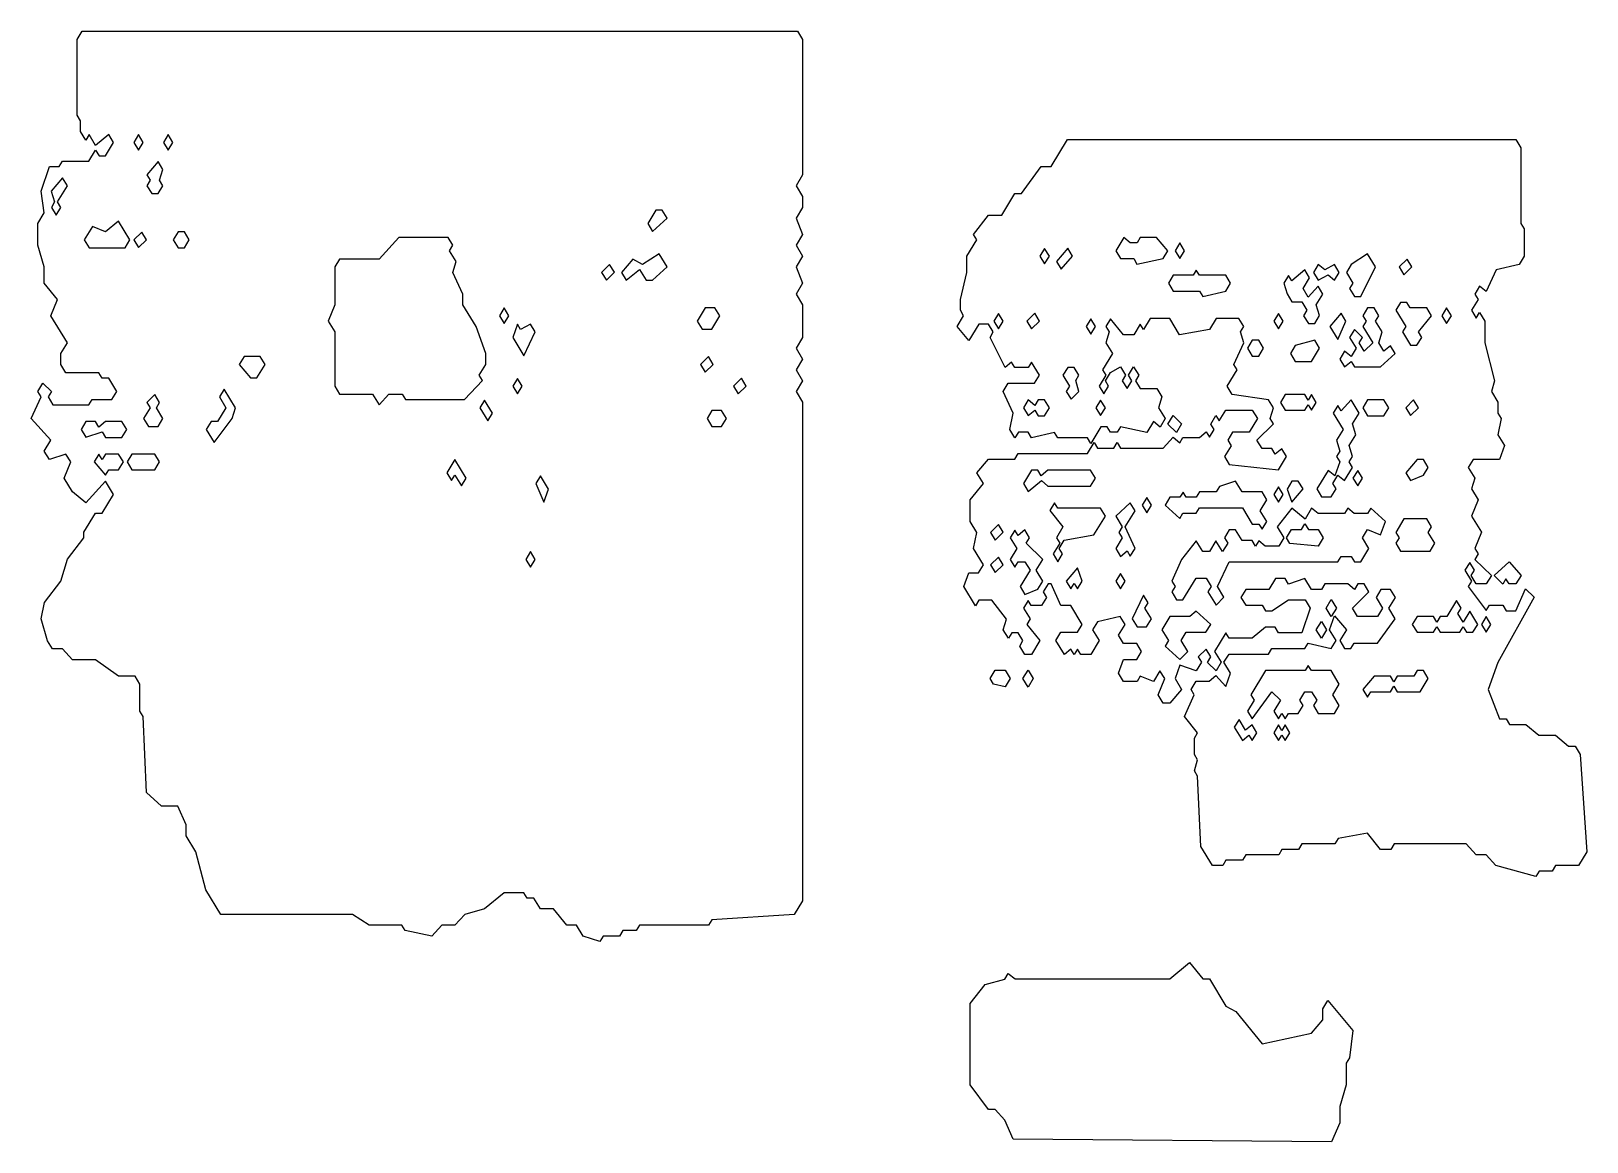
# Model space of a CAD drawing. Header units: millimetres. Extents: x 0 to 4712, y 0 to 600.
# Drawn here: x 2697 to 3484, y 38 to 600 of the extents above; entities outside this region: 1.
import ezdxf

# ---------------------------------------------------------------- set-up
doc = ezdxf.new("R2010")
doc.units = ezdxf.units.MM
doc.layers.add('M', color=7, linetype='Continuous')

msp = doc.modelspace()

# ---------------------------------------------------------------- linework, layer by layer
at = {"layer": 'M'}
for points in [[(2751.68, 269.78), (2749.23, 273.81), (2740.92, 273.81), (2729.25, 282.03), (2717.57, 282.03), (2712.57, 287.5), (2707.56, 287.5), (2705.02, 291.67), (2701.68, 302.66), (2703.36, 310.92), (2711.69, 321.87), (2715.03, 332.83), (2723.35, 343.77), (2723.35, 346.5), (2729.23, 356.15), (2732.56, 356.15), (2738.33, 365.64), (2734.27, 372.32), (2724.29, 361.39), (2717.54, 366.94), (2713.34, 373.84), (2716.67, 382.06), (2714.24, 386.05), (2705.91, 383.32), (2703.33, 387.54), (2706.66, 393.01), (2696.66, 403.95), (2701.67, 414.92), (2700, 417.66), (2702.6, 421.93), (2706.91, 417.68), (2705.23, 414.92), (2707.67, 410.92), (2725.89, 410.92), (2727.56, 413.65), (2737.56, 413.65), (2740, 417.66), (2735.89, 424.41), (2732.56, 424.41), (2730.89, 427.14), (2714.23, 427.14), (2711.68, 431.32), (2711.68, 436.86), (2715, 442.3), (2706.67, 455.99), (2710, 464.19), (2703.35, 472.39), (2703.35, 480.62), (2700.02, 491.58), (2700.02, 502.57), (2703.35, 508.04), (2701.68, 518.98), (2705.88, 531.39), (2710.89, 531.39), (2712.56, 534.13), (2725.89, 534.13), (2729.28, 539.7), (2731.01, 536.87), (2734.23, 536.87), (2738.33, 543.61), (2735.92, 547.57), (2729.26, 542.09), (2725.95, 547.53), (2724.28, 544.79), (2721.68, 549.06), (2721.68, 554.54), (2720.02, 557.28), (2720.02, 595.67), (2722.56, 599.84), (3084.34, 599.84), (3086.88, 595.67), (3086.88, 527.16), (3083.57, 521.71), (3086.88, 516.26), (3086.88, 510.73), (3083.56, 505.27), (3086.89, 497.06), (3083.57, 491.59), (3086.9, 486.11), (3083.56, 480.63), (3086.89, 472.41), (3083.57, 466.95), (3086.88, 461.5), (3086.88, 445.01), (3083.57, 439.57), (3086.9, 434.09), (3083.57, 428.61), (3086.9, 423.14), (3083.57, 417.66), (3086.88, 412.21), (3086.88, 160.25), (3082.67, 153.34), (3041.01, 150.6), (3039.34, 147.86), (3004.34, 147.86), (3002.67, 145.12), (2996.01, 145.12), (2994.34, 142.38), (2986.01, 142.38), (2984.33, 139.62), (2975.88, 142.4), (2972.56, 147.86), (2967.57, 147.86), (2960.9, 156.07), (2954.23, 156.07), (2950.89, 161.55), (2947.56, 161.55), (2945.89, 164.29), (2935.99, 164.29), (2926, 156.08), (2916, 153.35), (2910.99, 147.86), (2904.33, 147.86), (2899.32, 142.37), (2885.89, 145.13), (2884.23, 147.86), (2867.59, 147.86), (2859.25, 153.34), (2792.56, 153.34), (2785.02, 165.72), (2780.02, 184.88), (2775.02, 193.11), (2775.02, 198.59), (2770.88, 208.1), (2762.58, 208.1), (2755.02, 215), (2753.35, 253.35), (2751.68, 256.09), (2751.68, 269.78)], [(2750.95, 547.53), (2748.57, 543.61), (2750.95, 539.7), (2753.33, 543.61), (2750.95, 547.53)], [(2768.33, 543.61), (2765.95, 547.53), (2763.57, 543.61), (2765.95, 539.7), (2768.33, 543.61)], [(3377.67, 303.93), (3367.56, 303.93), (3364.99, 308.15), (3373.32, 316.37), (3370.89, 320.36), (3367.67, 320.36), (3365.98, 317.57), (3362.58, 320.36), (3351.01, 320.36), (3349.34, 317.62), (3344.23, 317.62), (3340.91, 323.08), (3332.57, 320.34), (3330.89, 323.1), (3326.01, 323.1), (3322.67, 317.62), (3311.01, 317.62), (3308.57, 313.61), (3311.01, 309.61), (3319.34, 309.61), (3321.01, 306.87), (3324.25, 306.87), (3332.59, 312.34), (3341.01, 312.34), (3343.56, 308.15), (3339.36, 295.72), (3327.56, 295.72), (3325.89, 298.45), (3320.99, 298.45), (3314.32, 292.98), (3302.56, 292.98), (3300.95, 295.62), (3295.23, 286.23), (3298.57, 280.76), (3295.97, 276.49), (3291.66, 280.74), (3293.33, 283.49), (3290.93, 287.44), (3286.91, 283.48), (3288.57, 280.76), (3285.99, 276.53), (3277.68, 279.26), (3275.23, 272.55), (3278.57, 267.06), (3272.66, 260.12), (3269.23, 260.12), (3266.67, 264.32), (3270.01, 272.53), (3267.62, 276.46), (3264.32, 271.05), (3257.66, 273.79), (3256.01, 271.07), (3249.23, 271.07), (3246.67, 275.27), (3249.21, 282.23), (3255.89, 282.23), (3258.33, 286.23), (3255.89, 290.24), (3249.23, 290.24), (3246.67, 294.45), (3250, 299.92), (3247.57, 303.92), (3236.01, 301.2), (3233.57, 297.19), (3236.9, 291.71), (3232.67, 284.76), (3227.56, 284.76), (3225.95, 287.41), (3224.28, 284.67), (3222.59, 287.45), (3219.26, 284.71), (3215, 291.71), (3217.56, 295.92), (3225.89, 295.92), (3228.33, 299.92), (3222.56, 309.41), (3217.55, 309.41), (3212.55, 320.36), (3211.01, 320.36), (3208.57, 316.35), (3210.23, 313.61), (3207.67, 309.41), (3202.56, 309.41), (3200.95, 312.05), (3198.57, 308.14), (3201.9, 302.66), (3200.24, 299.93), (3206.91, 291.72), (3202.67, 284.76), (3199.23, 284.76), (3196.67, 288.97), (3198.33, 291.71), (3195.89, 295.72), (3192.67, 295.72), (3190.95, 292.89), (3188.34, 297.17), (3190.01, 302.64), (3182.57, 312.14), (3176.01, 312.14), (3174.28, 309.31), (3168.34, 319.08), (3170.88, 326.04), (3175.89, 326.04), (3178.33, 330.04), (3173.34, 338.24), (3175.01, 346.45), (3171.68, 351.92), (3171.68, 362.93), (3178.33, 371.12), (3174.99, 376.6), (3180.9, 383.54), (3194.23, 383.54), (3195.89, 386.27), (3230.89, 386.27), (3234.28, 391.84), (3236.01, 389.01), (3244.23, 389.01), (3245.95, 391.84), (3247.67, 389.01), (3269.24, 389.01), (3274.27, 394.53), (3277.59, 391.8), (3279.23, 394.49), (3287.58, 394.49), (3290.98, 397.28), (3292.62, 394.58), (3295, 398.49), (3293.33, 401.23), (3295.95, 405.53), (3297.62, 402.79), (3300.89, 408.18), (3314.34, 408.18), (3316.9, 403.97), (3312.67, 397.03), (3304.34, 397.03), (3301.9, 393.02), (3303.57, 390.28), (3300.23, 384.8), (3302.68, 380.79), (3327.56, 378.07), (3331.67, 384.8), (3329.26, 388.76), (3325.92, 386.02), (3324.23, 388.81), (3319.23, 388.81), (3316.66, 393.03), (3324.99, 401.25), (3323.34, 403.96), (3325.01, 409.43), (3322.56, 413.46), (3304.22, 416.2), (3301.67, 420.4), (3306.67, 428.61), (3305, 431.35), (3310.01, 442.31), (3308.34, 447.79), (3310, 450.52), (3307.56, 454.53), (3296.01, 454.53), (3292.68, 449.06), (3277.57, 446.3), (3272.56, 454.53), (3262.67, 454.53), (3259.28, 448.96), (3257.62, 451.7), (3254.34, 446.31), (3249.24, 446.31), (3242.63, 454.45), (3240.23, 450.52), (3241.89, 447.79), (3240.23, 442.32), (3243.57, 436.83), (3238.57, 428.61), (3240.23, 425.88), (3236.9, 420.4), (3239.28, 416.48), (3241.67, 420.4), (3240, 423.14), (3242.55, 427.32), (3247.65, 430.12), (3250.23, 425.88), (3248.57, 423.14), (3250.95, 419.22), (3253.33, 423.14), (3251.67, 425.88), (3254.28, 430.18), (3256.9, 425.88), (3255.23, 423.14), (3257.67, 419.13), (3266.01, 419.13), (3268.56, 414.94), (3266.89, 409.46), (3270.23, 403.97), (3267.64, 399.71), (3264.31, 402.45), (3261, 397.01), (3247.67, 399.75), (3246.01, 397.03), (3242.56, 397.03), (3240.89, 399.76), (3237.67, 399.76), (3232.62, 391.46), (3230.89, 394.29), (3215.89, 394.29), (3214.24, 397.01), (3202.57, 394.27), (3200.89, 397.03), (3196.01, 397.03), (3194.28, 394.2), (3191.68, 398.48), (3193.35, 406.7), (3188.34, 417.67), (3190.89, 421.87), (3204.23, 421.87), (3206.67, 425.88), (3202.62, 432.53), (3201.01, 429.88), (3194.23, 429.88), (3192.59, 432.57), (3189.25, 429.83), (3181.67, 445.05), (3183.33, 447.78), (3180.89, 451.79), (3176.01, 451.79), (3170.96, 443.5), (3164.99, 450.51), (3168.33, 455.99), (3166.68, 458.7), (3166.68, 464.22), (3170.02, 477.91), (3170.02, 486.14), (3175, 494.33), (3173.33, 497.07), (3180.9, 506.75), (3187.56, 506.75), (3194.23, 517.7), (3197.57, 517.7), (3207.57, 531.39), (3212.56, 531.39), (3220.89, 545.08), (3447.67, 545.08), (3450.22, 540.9), (3450.22, 502.57), (3451.88, 499.83), (3451.88, 486.09), (3449.35, 481.92), (3437.69, 479.18), (3432.65, 468.16), (3429.31, 470.9), (3426.9, 466.95), (3428.57, 464.21), (3425.23, 458.73), (3427.62, 454.82), (3429.28, 457.56), (3431.88, 453.28), (3431.88, 442.32), (3436.89, 423.14), (3435.23, 417.68), (3438.55, 412.21), (3438.55, 406.74), (3440.22, 403.99), (3438.56, 395.78), (3441.89, 390.29), (3439.35, 383.34), (3426.01, 383.34), (3423.57, 379.33), (3426.89, 373.87), (3425.23, 368.39), (3428.56, 362.91), (3425.23, 354.69), (3430.23, 346.48), (3426.89, 338.27), (3428.57, 335.52), (3426.91, 332.8), (3435.24, 324.58), (3432.67, 320.36), (3427.56, 320.36), (3425, 324.57), (3426.67, 327.3), (3424.28, 331.22), (3421.9, 327.3), (3425.23, 321.83), (3423.57, 319.1), (3432.61, 306.95), (3434.23, 309.61), (3441.01, 309.61), (3442.67, 306.87), (3447.55, 306.87), (3452.58, 317.89), (3456.91, 313.63), (3438.54, 280.71), (3433.56, 267.07), (3439.35, 252.11), (3442.67, 252.11), (3444.34, 249.37), (3452.65, 249.37), (3459.32, 243.89), (3467.65, 243.89), (3474.32, 238.42), (3477.67, 238.42), (3480.21, 234.24), (3483.55, 184.9), (3479.34, 177.98), (3467.67, 177.98), (3466.01, 175.24), (3459.34, 175.24), (3457.66, 172.49), (3437.56, 177.99), (3432.57, 183.45), (3427.57, 183.45), (3422.57, 188.93), (3386.01, 188.93), (3384.34, 186.19), (3379.24, 186.19), (3372.58, 194.4), (3357.68, 191.68), (3356.01, 188.93), (3339.34, 188.93), (3337.67, 186.19), (3329.34, 186.19), (3327.67, 183.45), (3311.01, 183.45), (3309.34, 180.72), (3301.01, 180.72), (3299.34, 177.98), (3294.23, 177.98), (3288.35, 187.63), (3286.68, 223.23), (3285.01, 225.98), (3286.67, 231.46), (3285.02, 234.18), (3285.02, 242.45), (3286.66, 245.15), (3280, 253.36), (3285, 264.32), (3283.33, 267.07), (3285.89, 271.27), (3292.58, 271.27), (3295.96, 274.05), (3300.91, 268.62), (3303.34, 275.27), (3300, 280.76), (3302.56, 284.96), (3322.56, 284.96), (3324.23, 287.7), (3340.89, 287.7), (3342.57, 290.45), (3354.24, 287.72), (3356.67, 291.71), (3353.34, 297.17), (3355.91, 304.23), (3361.91, 297.19), (3358.57, 291.71), (3361.01, 287.7), (3364.23, 287.7), (3365.89, 290.44), (3377.57, 290.44), (3386.66, 302.67), (3383.33, 308.14), (3386.67, 313.61), (3384.23, 317.62), (3379.34, 317.62), (3376.9, 313.61), (3380.23, 308.14), (3377.67, 303.93)], [(2761.67, 524.43), (2763.34, 529.91), (2760.94, 533.86), (2755.24, 527.18), (2756.9, 524.45), (2755.23, 521.71), (2757.67, 517.7), (2760.89, 517.7), (2763.33, 521.71), (2761.67, 524.43)], [(2712.6, 525.65), (2706.89, 518.95), (2708.56, 513.48), (2706.9, 510.76), (2709.28, 506.84), (2711.67, 510.76), (2710, 513.49), (2715, 521.71), (2712.6, 525.65)], [(2744.23, 490.32), (2746.67, 494.33), (2740.92, 503.76), (2734.3, 498.32), (2727.66, 501.05), (2723.57, 494.33), (2726.01, 490.32), (2744.23, 490.32)], [(3010.97, 498.59), (3018.32, 505.3), (3015.89, 509.29), (3012.67, 509.29), (3008.57, 502.54), (3010.97, 498.59)], [(2748.58, 494.31), (2750.97, 490.38), (2754.99, 494.34), (2752.6, 498.28), (2748.58, 494.31)], [(2771.01, 490.32), (2774.23, 490.32), (2776.67, 494.33), (2774.23, 498.34), (2771.01, 498.34), (2768.57, 494.33), (2771.01, 490.32)], [(2872.66, 484.64), (2852.67, 484.64), (2850.22, 480.61), (2850.22, 461.45), (2846.89, 453.27), (2850.22, 447.81), (2850.22, 420.43), (2852.67, 416.39), (2869.34, 416.39), (2872.63, 410.98), (2877.57, 416.39), (2884.34, 416.39), (2886.01, 413.65), (2915.91, 413.65), (2924.99, 423.15), (2923.33, 425.88), (2926.68, 431.38), (2926.68, 436.81), (2921.69, 450.47), (2915.02, 461.44), (2915.02, 466.93), (2910.01, 477.89), (2911.67, 483.36), (2908.33, 488.85), (2910, 491.59), (2907.56, 495.6), (2882.66, 495.6), (2872.66, 484.64)], [(3206.9, 486.11), (3209.28, 482.2), (3211.67, 486.11), (3209.28, 490.03), (3206.9, 486.11)], [(3217.63, 479.44), (3223.33, 486.12), (3220.94, 490.05), (3215.24, 483.37), (3217.63, 479.44)], [(3271.66, 488.84), (3265.9, 495.6), (3257.67, 495.6), (3256.01, 492.86), (3252.58, 492.86), (3249.31, 495.55), (3245.23, 488.85), (3247.67, 484.84), (3254.34, 484.84), (3256, 482.12), (3269.22, 484.83), (3271.66, 488.84)], [(3280, 488.85), (3277.62, 492.77), (3275.23, 488.85), (3277.62, 484.94), (3280, 488.85)], [(2989.26, 481.85), (2985.24, 477.88), (2987.64, 473.95), (2991.66, 477.92), (2989.26, 481.85)], [(2997.64, 473.94), (3004.31, 479.42), (3007.67, 473.89), (3010.91, 473.89), (3018.32, 480.66), (3014.25, 487.34), (3005.95, 481.89), (3000.97, 484.62), (2995.24, 477.89), (2997.64, 473.94)], [(3347.64, 481.86), (3345.23, 477.9), (3347.65, 473.93), (3352.63, 476.65), (3355.92, 473.94), (3358.33, 477.9), (3355.91, 481.87), (3350.94, 479.15), (3347.64, 481.86)], [(3363.57, 469.69), (3366.01, 465.68), (3369.22, 465.68), (3376.67, 480.63), (3372.58, 487.34), (3364.36, 481.94), (3361.9, 477.9), (3365.23, 472.42), (3363.57, 469.69)], [(3394.99, 480.65), (3392.6, 484.58), (3388.58, 480.62), (3390.97, 476.69), (3394.99, 480.65)], [(3271.9, 472.42), (3274.34, 468.42), (3287.67, 468.42), (3289.33, 465.69), (3300.89, 468.4), (3303.33, 472.42), (3300.89, 476.43), (3287.56, 476.43), (3285.95, 479.08), (3284.34, 476.43), (3274.34, 476.43), (3271.9, 472.42)], [(3334.26, 473.64), (3332.62, 476.34), (3330.23, 472.41), (3331.88, 466.99), (3334.34, 462.94), (3339.34, 462.94), (3341.9, 458.73), (3340.23, 455.99), (3342.67, 451.99), (3345.89, 451.99), (3348.34, 456.01), (3346.67, 461.48), (3350, 466.95), (3347.6, 470.89), (3342.6, 465.41), (3340, 469.69), (3343.33, 475.16), (3340.92, 479.12), (3334.26, 473.64)], [(2933.57, 455.99), (2935.95, 452.08), (2938.33, 455.99), (2935.95, 459.91), (2933.57, 455.99)], [(3036.01, 449.25), (3040.89, 449.25), (3045, 455.99), (3042.56, 460), (3037.67, 460), (3033.57, 453.26), (3036.01, 449.25)], [(3188.33, 453.26), (3185.95, 457.17), (3183.57, 453.26), (3185.95, 449.34), (3188.33, 453.26)], [(3202.64, 449.31), (3206.66, 453.27), (3204.26, 457.2), (3200.24, 453.24), (3202.64, 449.31)], [(3325.23, 453.26), (3327.62, 449.34), (3330, 453.26), (3327.62, 457.17), (3325.23, 453.26)], [(3353.57, 450.51), (3357.6, 443.89), (3361.67, 453.25), (3359.27, 457.19), (3353.57, 450.51)], [(3369.99, 445.03), (3365.97, 448.99), (3363.57, 445.04), (3366.9, 439.57), (3364.31, 435.31), (3360.98, 438.05), (3358.57, 434.09), (3360.98, 430.13), (3364.31, 432.87), (3366.01, 430.08), (3379.24, 430.08), (3386.66, 436.85), (3384.26, 440.78), (3380.92, 438.05), (3378.34, 442.29), (3380.01, 447.77), (3376.67, 453.26), (3378.33, 455.99), (3375.89, 460), (3372.67, 460), (3370.23, 455.99), (3371.9, 453.26), (3370.23, 450.52), (3375.24, 442.29), (3370.93, 438.04), (3368.33, 442.3), (3369.99, 445.03)], [(3404.99, 456), (3402.56, 460), (3394.23, 460), (3392.56, 462.74), (3389.34, 462.74), (3386.9, 458.73), (3391.9, 450.52), (3390.23, 447.78), (3394.34, 441.04), (3397.56, 441.04), (3400, 445.04), (3398.33, 447.79), (3404.99, 456)], [(3415, 455.99), (3412.62, 459.91), (3410.23, 455.99), (3412.62, 452.08), (3415, 455.99)], [(2951.67, 447.77), (2949.25, 451.75), (2944.25, 449.02), (2942.64, 451.66), (2940.23, 445.05), (2945.94, 435.67), (2951.67, 447.77)], [(3232.62, 454.43), (3230.23, 450.52), (3232.62, 446.6), (3235, 450.52), (3232.62, 454.43)], [(3311.9, 439.57), (3314.34, 435.56), (3317.56, 435.56), (3320, 439.57), (3317.56, 443.57), (3314.34, 443.57), (3311.9, 439.57)], [(3336.01, 432.82), (3344.23, 432.82), (3348.33, 439.57), (3345.9, 443.56), (3336.01, 440.85), (3333.57, 436.83), (3336.01, 432.82)], [(2812.56, 435.36), (2804.34, 435.36), (2801.91, 431.36), (2807.66, 424.61), (2810.89, 424.61), (2815, 431.35), (2812.56, 435.36)], [(3039.26, 435.3), (3035.24, 431.34), (3037.64, 427.4), (3041.66, 431.37), (3039.26, 435.3)], [(3225.01, 423.15), (3226.67, 425.88), (3224.23, 429.88), (3221.01, 429.88), (3218.57, 425.88), (3221.9, 420.4), (3220.23, 417.66), (3222.64, 413.71), (3226.67, 417.69), (3225.01, 423.15)], [(2795.23, 409.45), (2791.01, 402.5), (2787.67, 402.5), (2785.23, 398.49), (2789.29, 391.83), (2798.36, 404.02), (2800.01, 409.43), (2794.28, 418.84), (2791.9, 414.92), (2795.23, 409.45)], [(2945, 420.4), (2942.62, 424.31), (2940.23, 420.4), (2942.62, 416.48), (2945, 420.4)], [(3054.3, 416.45), (3058.32, 420.42), (3055.93, 424.35), (3051.91, 420.38), (3054.3, 416.45)], [(2760, 409.45), (2761.67, 412.19), (2759.26, 416.13), (2755.24, 412.17), (2756.9, 409.45), (2753.57, 403.97), (2756.01, 399.96), (2760.89, 399.96), (2763.33, 403.97), (2760, 409.45)], [(2923.57, 409.45), (2927.62, 402.79), (2930, 406.71), (2925.95, 413.36), (2923.57, 409.45)], [(3209.23, 413.45), (3206.01, 413.45), (3204.31, 410.67), (3200.98, 413.4), (3198.57, 409.45), (3200.98, 405.49), (3204.31, 408.23), (3206.01, 405.44), (3209.23, 405.44), (3211.67, 409.45), (3209.23, 413.45)], [(3237.62, 405.53), (3240, 409.45), (3237.62, 413.36), (3235.23, 409.45), (3237.62, 405.53)], [(3340.89, 408.18), (3342.62, 411.01), (3344.28, 408.27), (3346.67, 412.19), (3344.28, 416.1), (3342.62, 413.36), (3340.89, 416.19), (3331.01, 416.19), (3328.57, 412.19), (3331.01, 408.18), (3340.89, 408.18)], [(3360.92, 372.63), (3365, 379.33), (3363.33, 382.07), (3365.01, 384.82), (3363.34, 390.29), (3366.67, 395.77), (3365.01, 401.25), (3368.33, 406.71), (3364.27, 413.39), (3359.27, 407.91), (3357.62, 410.62), (3355.23, 406.71), (3360.23, 398.49), (3356.89, 393), (3358.56, 387.53), (3356.9, 384.8), (3358.56, 382.08), (3356, 375.05), (3352.64, 377.81), (3346.9, 368.38), (3349.34, 364.37), (3354.23, 364.37), (3356.67, 368.38), (3355, 371.11), (3357.59, 375.37), (3360.92, 372.63)], [(3370.23, 409.45), (3372.67, 405.44), (3380.89, 405.44), (3383.33, 409.45), (3380.89, 413.45), (3372.67, 413.45), (3370.23, 409.45)], [(3395.93, 413.39), (3391.91, 409.43), (3394.3, 405.5), (3398.32, 409.46), (3395.93, 413.39)], [(2724.33, 394.51), (2732.66, 397.25), (2734.34, 394.49), (2742.56, 394.49), (2745, 398.49), (2742.56, 402.5), (2734.32, 402.5), (2730.92, 399.71), (2729.23, 402.5), (2724.34, 402.5), (2721.9, 398.49), (2724.33, 394.51)], [(3048.33, 403.97), (3045.89, 407.98), (3041.01, 407.98), (3038.57, 403.97), (3041.01, 399.96), (3045.89, 399.96), (3048.33, 403.97)], [(3278.58, 401.25), (3275.97, 396.97), (3271.66, 401.22), (3274.26, 405.5), (3278.58, 401.25)], [(2730.95, 385.98), (2728.57, 382.08), (2734.27, 375.39), (2735.89, 378.06), (2740.89, 378.06), (2743.33, 382.07), (2740.89, 386.07), (2734.34, 386.07), (2732.62, 383.24), (2730.95, 385.98)], [(2747.67, 378.06), (2759.23, 378.06), (2761.67, 382.07), (2759.23, 386.07), (2747.67, 386.07), (2745.23, 382.07), (2747.67, 378.06)], [(2910.95, 383.24), (2906.9, 376.59), (2909.28, 372.68), (2910.95, 375.41), (2914.28, 369.94), (2916.67, 373.85), (2910.95, 383.24)], [(3207.59, 375.07), (3205.89, 377.86), (3202.67, 377.86), (3198.57, 371.11), (3200.98, 367.16), (3207.62, 372.61), (3210.99, 369.84), (3232.56, 369.84), (3235, 373.85), (3232.56, 377.86), (3210.99, 377.86), (3207.59, 375.07)], [(3367.62, 369.94), (3370, 373.85), (3367.62, 377.77), (3365.23, 373.85), (3367.62, 369.94)], [(3400.89, 383.34), (3397.66, 383.34), (3391.91, 376.58), (3394.32, 372.61), (3400.88, 375.3), (3403.33, 379.33), (3400.89, 383.34)], [(2951.9, 371.11), (2955.94, 361.8), (2958.34, 368.36), (2954.28, 375.03), (2951.9, 371.11)], [(3280.89, 364.17), (3279.28, 366.81), (3277.67, 364.17), (3272.67, 364.17), (3270.24, 360.18), (3277.59, 353.47), (3279.23, 356.15), (3285.89, 356.15), (3287.56, 358.89), (3309.34, 358.89), (3314.34, 350.68), (3317.67, 350.68), (3319.28, 348.03), (3321.67, 351.95), (3318.33, 357.42), (3321.67, 362.9), (3319.23, 366.91), (3309.23, 366.91), (3305.91, 372.36), (3297.68, 369.66), (3296.01, 366.91), (3287.67, 366.91), (3286.01, 364.17), (3280.89, 364.17)], [(3339.99, 368.39), (3337.56, 372.38), (3334.34, 372.38), (3331.89, 368.36), (3334.32, 361.73), (3339.99, 368.39)], [(3263.33, 360.16), (3260.95, 364.08), (3258.57, 360.16), (3260.95, 356.25), (3263.33, 360.16)], [(3327.62, 361.72), (3330, 365.64), (3327.62, 369.55), (3325.23, 365.64), (3327.62, 361.72)], [(3215.23, 343.73), (3216.9, 340.99), (3213.57, 335.52), (3215.95, 331.6), (3218.33, 335.52), (3216.67, 338.26), (3219.22, 342.45), (3234.22, 345.19), (3240, 354.69), (3237.56, 358.69), (3215.89, 358.69), (3214.28, 361.34), (3211.91, 357.43), (3218.57, 349.22), (3215.23, 343.73)], [(3252.62, 334.34), (3255, 338.26), (3250, 349.22), (3255, 357.42), (3252.59, 361.37), (3245.24, 354.67), (3248.57, 349.21), (3246.9, 346.47), (3248.57, 343.73), (3245.23, 338.26), (3247.64, 334.3), (3250.98, 337.04), (3252.62, 334.34)], [(3279.23, 312.34), (3285.89, 323.3), (3291.01, 323.3), (3293.57, 319.09), (3291.9, 316.35), (3295.97, 309.67), (3299.99, 313.63), (3296.67, 319.08), (3302.55, 331.51), (3357.56, 331.51), (3359.23, 334.25), (3364.34, 334.25), (3366.01, 331.51), (3369.23, 331.51), (3373.33, 338.26), (3370, 343.73), (3372.58, 347.96), (3379.23, 345.23), (3381.67, 351.92), (3374.31, 358.64), (3372.67, 355.95), (3365.91, 355.95), (3362.64, 358.64), (3361.01, 355.95), (3347.58, 355.95), (3344.31, 358.64), (3340.98, 353.17), (3334.3, 358.65), (3326.9, 349.2), (3330.23, 343.73), (3327.67, 339.53), (3320.91, 339.53), (3317.64, 342.21), (3315.95, 339.43), (3314.23, 342.26), (3309.23, 342.26), (3305.89, 347.74), (3302.67, 347.74), (3300.23, 343.73), (3301.9, 340.99), (3299.28, 336.7), (3295.95, 342.17), (3292.67, 336.79), (3289.23, 336.79), (3285.94, 342.19), (3278.54, 332.73), (3273.56, 321.83), (3275.23, 319.09), (3273.57, 316.35), (3276.01, 312.34), (3279.23, 312.34)], [(3181.91, 346.46), (3184.3, 342.52), (3188.32, 346.49), (3185.93, 350.42), (3181.91, 346.46)], [(3195.92, 344.95), (3194.28, 347.65), (3191.9, 343.73), (3195.23, 338.26), (3191.9, 332.78), (3194.28, 328.87), (3195.89, 331.51), (3199.34, 331.51), (3201.9, 327.3), (3196.9, 319.09), (3199.32, 315.11), (3205.88, 317.8), (3208.33, 321.83), (3205, 327.3), (3208.32, 332.76), (3199.99, 340.98), (3201.67, 343.73), (3199.26, 347.69), (3195.92, 344.95)], [(3333.39, 340.9), (3331.67, 343.73), (3334.23, 347.94), (3339.23, 347.94), (3340.95, 350.77), (3342.67, 347.94), (3347.67, 347.94), (3350.23, 343.73), (3347.67, 339.52), (3333.39, 340.9)], [(3386.9, 346.47), (3388.57, 343.73), (3386.9, 340.99), (3389.34, 336.99), (3404.23, 336.99), (3406.67, 340.99), (3403.33, 346.47), (3405, 349.21), (3402.56, 353.22), (3391.01, 353.22), (3386.9, 346.47)], [(2949.28, 328.87), (2951.67, 332.78), (2949.28, 336.7), (2946.9, 332.78), (2949.28, 328.87)], [(3184.3, 326.1), (3188.32, 330.06), (3185.93, 333.99), (3181.91, 330.03), (3184.3, 326.1)], [(3440.97, 320.3), (3436.64, 324.57), (3444.29, 331.55), (3450.24, 324.58), (3447.67, 320.36), (3444.23, 320.36), (3442.62, 323), (3440.97, 320.3)], [(3224.28, 320.65), (3225.95, 317.91), (3228.34, 321.84), (3225.91, 328.48), (3220.24, 321.82), (3222.62, 317.91), (3224.28, 320.65)], [(3247.62, 325.74), (3245.23, 321.83), (3247.62, 317.91), (3250, 321.83), (3247.62, 325.74)], [(3259.29, 314.77), (3253.56, 302.67), (3256.01, 298.65), (3260.89, 298.65), (3263.33, 302.66), (3260, 308.14), (3261.67, 310.88), (3259.29, 314.77)], [(3356.9, 308.14), (3354.28, 303.84), (3351.67, 308.14), (3354.28, 312.44), (3356.9, 308.14)], [(3424.28, 306.58), (3420.95, 301.1), (3418.33, 305.4), (3420, 308.14), (3417.62, 312.05), (3412.67, 303.93), (3409.34, 303.93), (3407.62, 301.1), (3405.89, 303.93), (3397.67, 303.93), (3395.23, 299.92), (3397.67, 295.92), (3405.89, 295.92), (3407.62, 298.75), (3409.34, 295.92), (3419.23, 295.92), (3420.95, 298.75), (3422.67, 295.92), (3425.89, 295.92), (3428.33, 299.92), (3424.28, 306.58)], [(3280.89, 295.92), (3290.89, 295.92), (3293.32, 299.9), (3285.95, 306.64), (3282.65, 303.93), (3272.67, 303.93), (3268.57, 297.19), (3271.9, 291.71), (3270.24, 288.99), (3277.61, 282.26), (3281.66, 286.25), (3278.33, 291.71), (3280.89, 295.92)], [(3351.9, 297.19), (3349.28, 292.89), (3346.67, 297.19), (3349.28, 301.48), (3351.9, 297.19)], [(3432.62, 296.01), (3435, 299.92), (3432.62, 303.84), (3430.23, 299.92), (3432.62, 296.01)], [(3189.33, 268.32), (3183.39, 269.72), (3181.67, 272.54), (3184.23, 276.75), (3189.34, 276.75), (3191.9, 272.54), (3189.33, 268.32)], [(3198.33, 272.54), (3200.95, 276.84), (3203.57, 272.54), (3200.95, 268.24), (3198.33, 272.54)], [(3311.9, 256.11), (3314.29, 252.19), (3324.27, 265.85), (3328.58, 261.61), (3325.23, 256.11), (3327.62, 252.2), (3329.28, 254.94), (3330.95, 252.2), (3332.56, 254.84), (3337.56, 254.84), (3340, 258.85), (3338.33, 261.59), (3340.89, 265.8), (3344.34, 265.8), (3346.9, 261.59), (3345.23, 258.85), (3347.67, 254.84), (3355.89, 254.84), (3358.33, 258.85), (3355, 264.33), (3358.33, 269.8), (3354.23, 276.55), (3344.23, 276.55), (3342.62, 279.2), (3341.01, 276.55), (3321.01, 276.55), (3313.57, 264.33), (3315.23, 261.59), (3311.9, 256.11)], [(3396.01, 273.81), (3387.67, 273.81), (3385.95, 270.98), (3384.23, 273.81), (3376, 273.81), (3370.24, 267.06), (3372.62, 263.15), (3374.23, 265.8), (3384.23, 265.8), (3385.95, 268.63), (3387.67, 265.8), (3399.23, 265.8), (3403.33, 272.54), (3400.89, 276.55), (3397.67, 276.55), (3396.01, 273.81)], [(3312.64, 243.94), (3314.28, 241.25), (3316.67, 245.16), (3314.26, 249.12), (3310.92, 246.38), (3307.62, 251.81), (3305.23, 247.9), (3309.31, 241.2), (3312.64, 243.94)], [(3327.62, 241.25), (3329.28, 243.98), (3330.95, 241.25), (3333.33, 245.16), (3330.95, 249.08), (3329.28, 246.34), (3327.62, 249.08), (3325.23, 245.16), (3327.62, 241.25)], [(5.9, 136.91), (0, 143.83), (4.23, 153.55), (14.23, 150.82), (20, 163.01), (18.34, 165.75), (24.23, 178.2), (32.57, 175.46), (37.56, 183.65), (41.01, 183.65), (42.62, 181.01), (45.89, 186.39), (49.32, 186.39), (59.25, 178.23), (70.9, 200.1), (79.23, 197.37), (84.23, 208.33), (90.91, 205.58), (92.62, 208.39), (94.28, 205.65), (95.89, 208.3), (100.98, 208.3), (114.31, 200.08), (124.34, 200.08), (126.88, 195.9), (126.88, 168.46), (116, 156.07), (105.99, 156.07), (100.99, 150.6), (96.01, 150.6), (94.34, 147.86), (85.99, 147.86), (80.99, 142.38), (74.23, 142.38), (70.89, 147.86), (52.65, 147.86), (45.99, 142.39), (30.99, 139.65), (22.64, 134.16), (5.9, 136.91)], [(3189.2, 49.33), (3184.24, 54.76), (3180.9, 54.76), (3171.68, 67.15), (3171.68, 108.29), (3179.22, 117.93), (3189.22, 120.66), (3190.92, 123.47), (3194.32, 120.68), (3272.58, 120.68), (3282.63, 128.93), (3289.33, 120.68), (3292.67, 120.68), (3301.02, 106.96), (3306.02, 104.23), (3319.32, 87.83), (3344.23, 93.29), (3350.02, 100.08), (3350.02, 105.55), (3352.6, 109.8), (3365.22, 94.6), (3363.55, 80.84), (3361.88, 78.11), (3361.88, 67.17), (3358.55, 56.22), (3358.55, 48), (3354.35, 38.33), (3193.38, 39.7), (3189.2, 49.33)]]:
    msp.add_lwpolyline(points, close=True, dxfattribs=at)

doc.saveas('drawing.dxf')
